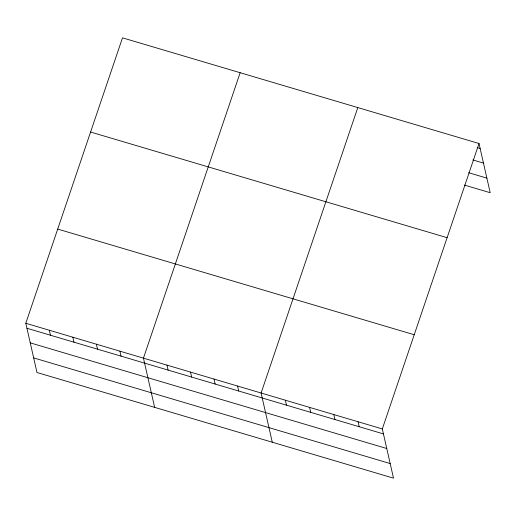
<?xml version="1.0" encoding="UTF-8"?>
<svg xmlns="http://www.w3.org/2000/svg" width="516" height="516" viewBox="0 0 516 516"><rect width="100%" height="100%" fill="white"/><g stroke="black" fill="none" stroke-linecap="round" stroke-linejoin="round"><path stroke-width="0.77" d="M479.016 143.506L382.317 428.938L393.502 478.158L36.984 372.494L25.8 323.28L122.498 37.842L479.016 143.506L490.2 192.72L464.439 185.089M240.153 72.711L143.448 358.149L154.632 407.363M357.801 107.58L261.102 393.011L272.28 442.231M477.119 147.582L480.151 148.479M472.856 159.934L483.466 163.082M468.702 172.731L486.885 178.123M90.59 132.038L447.108 237.695M57.715 229.085L414.225 334.742M25.8 323.28L382.317 428.938M26.929 328.253L383.446 433.911M30.25 342.856L386.761 448.514M33.663 357.898L390.18 463.555M358.072 421.753L359.207 426.732M333.833 414.567L334.961 419.547M309.587 407.382L310.716 412.361M285.342 400.197L286.477 405.176M237.573 386.039L238.702 391.018M214.043 379.067L215.172 384.039M190.514 372.094L191.642 377.067M166.978 365.122L168.113 370.095M119.918 351.17L121.054 356.15M96.389 344.198L97.518 349.177M72.859 337.225L73.988 342.198M49.33 330.253L50.458 335.226"/></g></svg>
